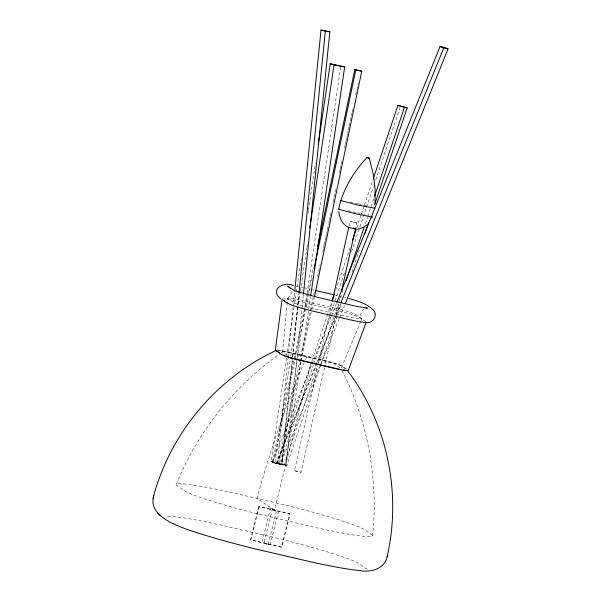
<?xml version="1.0" encoding="UTF-8"?>
<svg xmlns="http://www.w3.org/2000/svg" width="601" height="601" viewBox="0 0 601 601"><rect width="100%" height="100%" fill="white"/><g stroke="black" fill="none" stroke-linecap="round" stroke-linejoin="round"><path stroke-width="0.45" stroke-dasharray="3 2.25" d="M372.688 535.311L362.861 528.625A81.127 6.085 14 0 0 283.935 504.735L230.544 492.279A81.127 6.085 14 0 0 176.153 485.082L185.979 491.768A81.127 6.085 14 0 0 264.906 515.666L318.297 528.114A81.127 6.085 14 0 0 372.688 535.311C378.495 478.516 367.602 420.174 341.481 369.397M287.195 355.221L282.508 351.983L287.646 298.359M320.761 364.694L286.677 465.993L277.422 463.514L288.044 357.948M288.134 357.017L293.115 307.502M293.213 306.57L294.625 292.559M303.332 295.241L286.226 465.257L281.734 464.513L292.447 358.016M292.544 357.084L298.93 293.558M286.226 465.257L281.914 464.257L292.627 357.76M292.725 356.829L297.795 306.382M297.893 305.443L299.11 293.303M300.853 361.855L285.558 464.791L271.104 461.636L286.542 357.775M286.677 356.844L293.979 307.697M294.528 303.986L296.188 292.86M296.323 291.928L301.281 258.543M308.035 213.107L308.313 211.251M308.448 210.32L315.48 163.029M274.942 462.62L290.651 356.896M290.794 355.972L300.297 291.981M300.44 291.057L306.773 248.393M306.916 247.469L307.329 244.69M285.558 464.791L281.719 463.814L297.292 359.022M297.427 358.091L306.938 294.107M307.073 293.175L340.835 65.975M300.996 360.923L310.499 296.939M307.607 294.355L272.351 462.267L275.964 463.799L280.374 464.565L320.01 366.294M307.795 293.438L313.189 267.745M300.71 362.125L279.33 463.972L273.372 462.582L295.136 358.902M295.331 357.986L312.475 276.325M279.33 463.972L278.316 463.656L313.564 295.745M313.76 294.828L314.338 292.078M317.606 276.475L320.115 264.553M322.812 251.706L323.391 248.949M323.578 248.033L324.157 245.283M324.352 244.367L324.931 241.61M325.118 240.693L325.697 237.943M325.892 237.027L326.471 234.27M326.666 233.353L327.245 230.604M327.432 229.687L328.589 224.181M328.785 223.264L329.363 220.507M329.551 219.59L330.129 216.841M330.325 215.917L330.903 213.167M333.209 202.154L336.102 188.391M339.377 172.795L339.956 170.045M340.143 169.129L342.269 159.032M344.576 148.019L345.154 145.269M345.35 144.353L345.928 141.596M346.116 140.679L346.694 137.929M346.89 137.013L347.468 134.256M347.656 133.339L348.234 130.59M348.43 129.673L349.008 126.916M349.204 126L351.127 116.827M351.322 115.91L351.901 113.153M352.088 112.237L352.667 109.487M355.747 94.8L358.256 82.878M300.906 361.209L314.195 297.901M324.457 367.767L301.161 472.221L297.66 471.56L294.49 470.711L317.786 366.249M318.605 362.591L332.09 302.115M349.053 226.059L350.075 221.484L353.576 222.137L356.754 222.994L355.732 227.576M325.276 364.101L338.769 303.625M339.58 299.959L339.993 298.126M371.794 218.854L373.206 215.218M311.348 362.102L274.424 510.196L256.912 498.289A299.426 59.529 -76.9 0 1 304.226 362.583M281.734 464.513L277.422 463.514L311.506 362.215M311.806 361.329L331.842 301.792M335.726 290.238L350.075 247.589M356.656 228.034L361.141 214.707M361.441 213.821L364.131 205.82M364.431 204.933L373.101 179.166M313.579 364.612L280.096 464.137L286.677 465.993M313.88 363.725L329.724 316.629M330.024 315.743L344.673 272.2M351.555 251.759L366.204 208.216M366.505 207.33L373.379 186.896M375.768 179.782L399.988 107.812M284.01 465.377L317.493 365.851M317.794 364.965L338.423 303.655M338.724 302.761L342.908 290.321M365.333 223.677L367.421 217.457M367.722 216.57L374.002 197.909M321.062 363.808L341.098 304.271M351.855 272.283L359.33 250.069M330.941 317.027L272.351 462.267L273.372 462.582M331.286 316.156L336.552 303.114M275.964 463.799L316.306 363.785M316.659 362.914L335.606 315.946M335.951 315.082L340.166 304.639M278.316 463.656L272.351 462.267L276.76 463.04L336.042 316.058M336.395 315.187L340.955 303.881M320.363 365.423L339.302 318.455M339.655 317.591L344.568 305.413M341.428 367.82L360.653 321.482M361.006 320.626L361.719 318.906M176.296 484.301C197.639 431.999 234.059 385.94 280.336 353.501M287.676 298.179C290.516 296.27 291.755 293.333 290.892 290.133M364.198 308.952C360.773 311.153 359.744 315.179 361.749 318.733M281.065 352.96L282.523 351.885M356.754 222.994L350.075 221.484M294.49 470.711L301.161 472.221M277.422 463.514L281.914 464.257M295.857 286.053L298.419 286.579M271.104 461.636L281.719 463.814M349.88 201.974L354.079 202.86M347.926 210.733L360.089 213.415M354.973 203.055L357.64 203.641M301.146 287.165L302.927 287.571M358.527 203.837L366.956 205.843M303.813 287.774L309.988 289.216M310.875 289.419L314.406 290.245M335.583 295.181L337.349 295.594M360.968 213.618L362.583 214.009M353.02 227.463L353.681 227.636M340.083 296.248L341.556 296.616M344.471 297.352L345.921 297.735M276.76 463.04L280.374 464.565M365.911 321.715L359.067 317.14A23.123 1.735 14 0 0 336.575 310.334L297.63 301.251A23.123 1.735 14 0 0 283.402 298.825M346.507 369.059L341.924 365.941A17.384 1.3 14 0 0 322.279 359.999L289.104 352.261A17.384 1.3 14 0 0 279.63 350.33M345.417 368.804L340.331 365.408A16.242 1.217 14 0 0 324.532 360.623L287.301 351.938A16.242 1.217 14 0 0 278.12 350.285M340.166 367.91L334.524 364.116A9.954 0.744 14 0 0 324.84 361.186L289.179 352.87A9.954 0.744 14 0 0 282.508 351.983M306.991 357.017L306.795 356.881A299.426 59.529 -76.9 0 0 304.594 361.757M367.196 569.32L357.234 562.544A84.027 6.303 14 0 0 275.483 537.79L221.363 525.176A84.027 6.303 14 0 0 165.177 516.905M277.136 350A17.384 1.3 14 0 1 278.263 350.135M258.761 506.463L250.459 539.781L281.396 547L289.705 513.675L258.761 506.463M259.136 506.718L250.827 540.036L281.771 547.256L290.08 513.93L259.136 506.718M270.563 508.025L262.254 541.343L267.948 545.22L276.257 511.902L270.563 508.025M272.584 508.499L264.282 541.817L269.977 545.693L278.286 512.368L272.584 508.499M335.095 308.193L301.882 300.447A17.947 1.345 14 0 0 287.909 298.599L294.024 302.761A17.947 1.345 14 0 0 314.3 308.899L347.513 316.644A17.947 1.345 14 0 0 361.486 318.492L355.371 314.331A17.947 1.345 14 0 0 335.095 308.193"/><path stroke-width="0.9" d="M375.092 203.408L375.069 189.142L373.552 175.342L369.262 158.138L366.895 157.62L369.262 158.138M153.3 497.756C150.445 510.565 163.284 518.836 173.028 523.756M294.715 291.62L321.024 30.05L329.829 31.793L303.422 294.302M299.028 292.627L325.336 31.049L321.024 30.05M360.345 570.68C370.93 572.595 384.708 568.741 387.112 556.804C401.791 492.948 387.232 423.179 347.716 370.84M275.311 350.233L282.132 299.2A23.123 1.735 14 0 1 282.177 298.975M318.23 144.48L330.219 63.804L344.673 66.951L310.642 296.008M309.808 227.997L334.058 64.78L330.219 63.804M153.571 496.546L153.751 495.585C170.962 432.329 216.923 377.849 276.445 350.345M390.319 539.232L390.5 538.278M387.112 556.804L387.292 555.835M153.12 498.717L153.751 495.585M317.621 246.643L354.8 69.558L361.772 71.264L314.391 296.984M314.015 268.985L355.815 69.874L354.8 69.558M372.019 216.969L354.906 213.61L338.671 209.238C342.615 189.773 353.486 171.991 366.926 157.597M332.293 301.199L348.85 226.975M341.623 290.794L355.522 228.485M332.135 300.906L334.532 293.791M352.471 240.475L356.355 228.928M373.394 178.279L397.915 105.415L407.17 107.895L374.581 204.753M346.199 280.547L364.431 226.344M374.603 196.136L404.496 107.279L407.17 107.895M364.717 234.074L368.601 222.52M348.257 370.501L366.189 322.241M336.898 302.243L440.037 46.547L444.44 47.314L448.053 48.846L345.267 303.67M340.865 302.904L443.651 48.08L448.053 48.846M365.213 226.216L366.685 225.059M363.695 227.186L360.547 228.538L357.362 229.086M365.941 308.2L367.429 308.05L356.971 306.472L318.042 297.457L295.489 291.064M341.421 200.479L340.624 200.479L356.866 204.851L374.769 208.209M338.671 209.238L339.467 209.238M349.091 227.494L355.792 229.049L354.906 228.748M365.498 322.549C372.567 324.337 378.75 315.037 373.048 309.74C366.332 303.362 357.4 300.876 348.745 298.494M325.336 31.049L329.829 31.793M293.498 285.61C284.018 280.937 269.045 289.397 280.705 298.832M334.058 64.78L344.673 66.951M355.815 69.874L361.772 71.264M315.285 290.448L333.818 294.775M397.915 105.415L404.496 107.279M440.037 46.547L443.651 48.08M172.893 523.321L174.29 524.102M347.596 226.93C342.014 223.91 339.362 217.434 338.799 211.379M293.866 290.268L287.714 286.084L290.125 288.397M283.221 300.019L284.769 301.071M287.083 302.649L289.299 304.076A23.123 1.735 14 0 0 311.791 310.882L350.736 319.965A23.123 1.735 14 0 0 364.965 322.391M283.8 300.936L286.902 303.047M276.655 350.729L279.705 352.802M157.62 513.029L158.702 514.035M159.227 514.546L160.294 515.53M360.209 570.567A84.027 6.303 14 0 1 310.86 561.86L256.747 549.246A84.027 6.303 14 0 1 174.989 524.493M286.264 356.333A16.242 1.217 14 0 0 299.065 359.946L336.297 368.623A16.242 1.217 14 0 0 341.661 369.72M285.032 355.897A16.242 1.217 14 0 1 283.266 355.161M346.296 370.329A16.242 1.217 14 0 1 343.141 369.968M275.656 349.97A17.384 1.3 14 0 0 275.566 350.466L281.674 354.62A17.384 1.3 14 0 0 301.319 360.57L334.494 368.308A17.384 1.3 14 0 0 348.032 370.096"/></g></svg>
